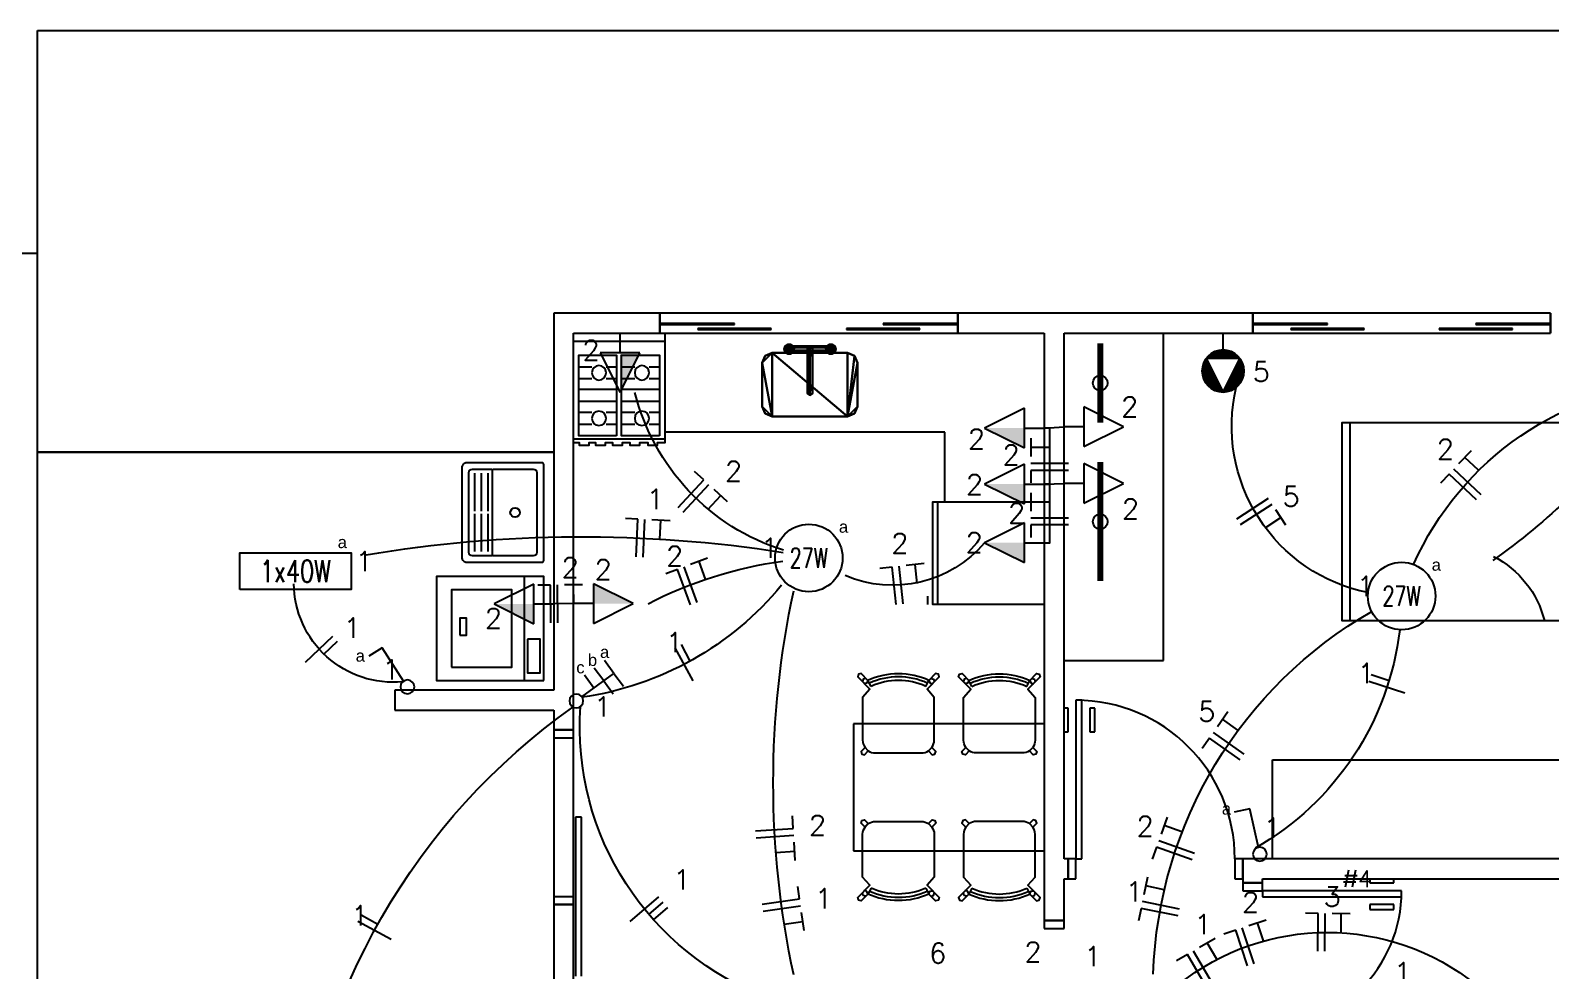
# Model space of a CAD drawing. Header units: metres. Extents: x 49 to 320, y -91 to 27.
# Drawn here: x 152.07 to 159.73, y -63.47 to -58.73 of the extents above; entities that cross this region are included whole.
import ezdxf
from ezdxf.enums import TextEntityAlignment as Align

# ---------------------------------------------------------------- set-up
doc = ezdxf.new("R2010")
doc.units = ezdxf.units.M
doc.header["$LTSCALE"] = 0.2
for name, color, linetype in [('ARQ-___-___-VST', 9, 'Continuous'), ('ARQ-EQP', 24, 'Continuous'), ('ARQ-EQP-___-INT', 7, 'Continuous'), ('ARQ-MOB-___-INT', 7, 'Continuous'), ('BITOLA', 7, 'Continuous'), ('CIRCUITO', 7, 'Continuous'), ('CIRCUITO_FIACAO', 10, 'Continuous'), ('INTERRUPTORES', 6, 'Continuous'), ('LUMINARIAS', 1, 'Continuous'), ('SOMENTE_FIACAO', 3, 'Continuous'), ('SOMENTE_TUBULACAO', 5, 'Continuous'), ('TEXTO_INTERRUPTOR', 7, 'Continuous'), ('TOMADAS', 3, 'Continuous')]:
    doc.layers.add(name, color=color, linetype=linetype)
doc.styles.add('ROMANS', font='romans', dxfattribs={"height": 6})
doc.styles.get("Standard").update_dxf_attribs({"font": 'arial.ttf'})

# ---------------------------------------------------------------- blocks, each defined once
blk = doc.blocks.new('EQLAV1_2')
at = {"color": 0}
blk.add_lwpolyline([(30.75, -10), (-30.75, -10), (-30.75, -73.5), (30.75, -73.5)], close=True, dxfattribs=at)
at = {"layer": 'ARQ-EQP-___-INT'}
blk.add_line((30.75, -21.33), (-30.75, -21.33), dxfattribs=at)
for points in [[(6.39, -19.59), (26.39, -19.59), (26.39, -12.1), (6.39, -12.1)], [(22.95, -64.65), (22.95, -28.84), (-22.96, -28.84), (-22.96, -64.65)], [(3.97, -59.71), (3.97, -55.71), (-6.03, -55.71), (-6.03, -59.71)]]:
    blk.add_lwpolyline(points, close=True, dxfattribs=at)
blk = doc.blocks.new('SAT13S_2')
at = {"layer": 'ARQ-EQP', "color": 0, "linetype": 'ByBlock'}
blk.add_lwpolyline([(-26.5, -48.5), (26.5, -48.5, 0.414214), (29.5, -45.5), (29.5, -1, 0.414214), (28.5, 0), (-28.5, 0, 0.414214), (-29.5, -1), (-29.5, -45.5, 0.414214)], format="xyb", close=True, dxfattribs=at)
at = {"layer": 'ARQ-EQP-___-INT'}
for points in [[(25.5, -27.69), (25.5, -6, 0.414214), (23.5, -4), (-23.5, -4, 0.414214), (-25.5, -6), (-25.5, -27.69)], [(-25.5, -27.84), (-25.5, -29.65, 0.414214), (-24.5, -30.65), (-23.25, -30.65), (23.1, -30.65), (24.5, -30.65, 0.414214), (25.5, -29.65), (25.5, -27.84)], [(-25.5, -30.5), (-25.5, -42.5, 0.414214), (-23.5, -44.5)], [(-23.5, -44.5), (23.5, -44.5, 0.414214), (25.5, -42.5), (25.5, -30.5, 0.414214)], [(-23.25, -33.03), (-0.9, -33.03, 0.414214)], [(0.75, -33.03), (23.1, -33.03, 0.414214)], [(-23.25, -37.03), (-0.9, -37.03, 0.414214)], [(-23.25, -41.03), (-0.9, -41.03, 0.414214)], [(0.75, -37.03), (23.1, -37.03, 0.414214)], [(0.75, -41.03), (23.1, -41.03, 0.414214)]]:
    blk.add_lwpolyline(points, format="xyb", dxfattribs=at)
blk.add_circle((0, -17), 2.8, dxfattribs=at)
blk = doc.blocks.new('MCCUB1_3')
at = {"color": 254}
mesh = blk.add_polyface(dxfattribs=at)
corners = [(-1.37, -30.51, 100.3), (-1.37, -30.51, 95.49), (-0.07, -31.26, 95.49), (-0.07, -31.26, 100.61), (-1.37, -29.01, 99.68), (-1.37, -29.01, 95.49), (-0.07, -28.26, 99.37), (-0.07, -28.26, 95.49), (1.23, -29.01, 99.68), (1.23, -29.01, 95.49), (1.23, -30.51, 100.3), (1.23, -30.51, 95.49), (-1.37, -27.24, 103.57), (-0.07, -27.55, 104.32), (-1.37, -26.62, 102.07), (-0.07, -26.31, 101.32), (1.23, -26.62, 102.07), (1.23, -27.24, 103.57), (-1.37, -10.62, 103.57), (-0.07, -10.31, 104.32), (-1.37, -11.24, 102.07), (-0.07, -11.55, 101.32), (1.23, -11.24, 102.07), (1.23, -10.62, 103.57), (-1.37, -7.57, 100.52), (-0.07, -7.04, 101.05), (-1.37, -8.63, 99.46), (-0.07, -9.16, 98.93), (1.23, -8.63, 99.46), (1.23, -7.57, 100.52), (-12.07, -6.6, 99.98), (-12.07, -7.35, 101.29), (11.93, -7.35, 101.29), (11.93, -6.6, 99.98), (-12.07, -7.36, 98.69), (11.93, -7.36, 98.69), (-12.07, -8.86, 98.7), (11.93, -8.86, 98.7), (-12.07, -9.6, 100), (11.93, -9.6, 100), (-12.07, -8.85, 101.29), (11.93, -8.85, 101.29), (12.46, -6.63, 106.88), (11.21, -5.72, 106.88), (9.67, -5.72, 106.88), (8.42, -6.62, 106.88), (7.93, -8.09, 106.88), (8.4, -9.56, 106.88), (9.64, -10.47, 106.88), (12.44, -9.59, 106.88), (11.19, -10.48, 106.88), (12.93, -8.12, 106.88), (12.46, -6.63, 101.88), (11.21, -5.72, 101.88), (9.67, -5.72, 101.88), (8.42, -6.62, 101.88), (7.93, -8.09, 101.88), (8.4, -9.56, 101.88), (9.64, -10.47, 101.88), (11.19, -10.48, 101.88), (12.44, -9.59, 101.88), (12.93, -8.12, 101.88), (-8.07, -8.12, 101.88), (-8.54, -6.63, 101.88), (-8.54, -6.63, 106.88), (-8.07, -8.12, 106.88), (-8.56, -9.59, 101.88), (-8.56, -9.59, 106.88), (-9.81, -10.48, 101.88), (-9.81, -10.48, 106.88), (-11.36, -10.47, 101.88), (-11.36, -10.47, 106.88), (-12.6, -9.56, 101.88), (-12.6, -9.56, 106.88), (-13.07, -8.09, 101.88), (-13.07, -8.09, 106.88), (-12.58, -6.62, 101.88), (-12.58, -6.62, 106.88), (-11.33, -5.72, 101.88), (-11.33, -5.72, 106.88), (-9.79, -5.72, 101.88), (-9.79, -5.72, 106.88)]
mesh.append_faces([[corners[k] for k in face] for face in [(30, 31, 32, 33), (34, 30, 33, 35), (36, 34, 35, 37), (38, 36, 37, 39), (40, 38, 39, 41), (31, 40, 41, 32), (52, 53, 43, 42), (53, 54, 44, 43), (54, 55, 45, 44), (55, 56, 46, 45), (56, 57, 47, 46), (57, 58, 48, 47), (58, 59, 50, 48), (59, 60, 49, 50), (60, 61, 51, 49), (61, 52, 42, 51), (62, 63, 64, 65), (66, 62, 65, 67), (68, 66, 67, 69), (70, 68, 69, 71), (72, 70, 71, 73), (74, 72, 73, 75), (76, 74, 75, 77), (78, 76, 77, 79), (80, 78, 79, 81), (63, 80, 81, 64)]], dxfattribs={"color": 254})
mesh.append_faces([[corners[k] for k in face] for face in [(32, 37, 35, 33), (49, 48, 50), (42, 49, 51), (64, 67, 65), (67, 71, 69)]], dxfattribs={"vtx0": -1, "color": 254})
mesh.append_faces([[corners[k] for k in face] for face in [(32, 39, 37), (42, 44, 45), (42, 45, 46), (42, 46, 47), (42, 47, 48), (64, 73, 71), (64, 75, 73), (64, 77, 75), (64, 79, 77)]], dxfattribs={"vtx0": -1, "vtx2": -1, "color": 254})
mesh.append_faces([[corners[k] for k in face] for face in [(24, 18, 19, 25), (26, 20, 18, 24), (27, 21, 20, 26), (28, 22, 21, 27), (29, 23, 22, 28), (25, 19, 23, 29)]], dxfattribs={"vtx1": -1, "color": 254})
mesh.append_faces([[corners[k] for k in face] for face in [(36, 38, 31)]], dxfattribs={"vtx1": -1, "vtx2": -1, "color": 254})
mesh.append_faces([[corners[k] for k in face] for face in [(12, 0, 3, 13), (14, 4, 0, 12), (15, 6, 4, 14), (16, 8, 6, 15), (17, 10, 8, 16), (13, 3, 10, 17), (18, 12, 13, 19), (20, 14, 12, 18), (21, 15, 14, 20), (22, 16, 15, 21), (23, 17, 16, 22), (19, 13, 17, 23)]], dxfattribs={"vtx1": -1, "vtx3": -1, "color": 254})
mesh.append_faces([[corners[k] for k in face] for face in [(32, 41, 39), (30, 34, 36, 31), (38, 40, 31), (42, 43, 44), (64, 81, 79)]], dxfattribs={"vtx2": -1, "color": 254})
mesh.append_faces([[corners[k] for k in face] for face in [(0, 1, 2, 3), (4, 5, 1, 0), (6, 7, 5, 4), (8, 9, 7, 6), (10, 11, 9, 8), (3, 2, 11, 10)]], dxfattribs={"vtx3": -1, "color": 254})
mesh = blk.add_polyface(dxfattribs=at)
corners = [(-24, -37, 70), (-22.54, -40.54, 70), (-19, -42, 70), (-24, -15, 70), (-22.54, -11.46, 70), (-19, -10, 70), (19, -10, 70), (19, -42, 70), (24, -15, 70), (24, -37, 70), (22.54, -40.54, 70), (22.54, -11.46, 70), (-24, -37, 85), (-22.54, -40.54, 85), (-19, -42, 85), (19, -42, 85), (22.54, -40.54, 85), (24, -37, 85), (24, -15, 85), (22.54, -11.46, 85), (19, -10, 85), (-19, -10, 85), (-22.54, -11.46, 85), (-24, -15, 85)]
mesh.append_faces([[corners[k] for k in face] for face in [(9, 7, 10), (6, 8, 11)]], dxfattribs={"vtx0": -1, "color": 254})
mesh.append_faces([[corners[k] for k in face] for face in [(0, 2, 3), (3, 2, 4), (4, 2, 5), (5, 2, 6), (8, 7, 9)]], dxfattribs={"vtx0": -1, "vtx1": -1, "color": 254})
mesh.append_faces([[corners[k] for k in face] for face in [(6, 7, 8)]], dxfattribs={"vtx0": -1, "vtx1": -1, "vtx2": -1, "color": 254})
mesh.append_faces([[corners[k] for k in face] for face in [(6, 2, 7)]], dxfattribs={"vtx0": -1, "vtx2": -1, "color": 254})
mesh.append_faces([[corners[k] for k in face] for face in [(12, 13, 0), (13, 14, 1), (14, 15, 2), (15, 16, 7), (16, 17, 10), (17, 18, 9), (18, 19, 8), (19, 20, 11), (20, 21, 6), (21, 22, 5), (22, 23, 4), (23, 12, 3)]], dxfattribs={"vtx1": -1, "color": 254})
mesh.append_faces([[corners[k] for k in face] for face in [(0, 1, 2), (13, 1, 0), (14, 2, 1), (15, 7, 2), (16, 10, 7), (17, 9, 10), (18, 8, 9), (19, 11, 8), (20, 6, 11), (21, 5, 6), (22, 4, 5), (23, 3, 4), (12, 0, 3)]], dxfattribs={"vtx2": -1, "color": 254})
blk = doc.blocks.new('EQF4B__2')
at = {"color": 0}
blk.add_lwpolyline([(25.5, -5), (-25.5, -5), (-25.5, -66.5), (-21.38, -66.5), (-21.38, -67.88), (-16.2, -67.88), (-16.2, -66.5), (-11.34, -66.5), (-11.34, -67.88), (-6.17, -67.88), (-6.17, -66.5), (-1.71, -66.5), (-1.71, -67.88), (3.46, -67.88), (3.46, -66.5), (7.78, -66.5), (7.78, -67.88), (12.95, -67.88), (12.95, -66.5), (17, -66.5), (17, -67.88), (22.17, -67.88), (22.17, -66.5), (25.5, -66.5)], close=True, dxfattribs=at)
at = {"layer": 'ARQ-EQP-___-INT'}
for p, q in [((-25.3, -9.71), (25.3, -9.71)), ((-22.6, -24.06), (-16.79, -24.06)), ((-8.71, -24.06), (-1.4, -24.06)), ((1.41, -24.06), (7.22, -24.06)), ((15.3, -24.06), (22.61, -24.06)), ((-22.6, -30.61), (-16.79, -30.61)), ((-8.71, -30.61), (-1.4, -30.61)), ((1.41, -30.61), (7.22, -30.61)), ((15.3, -30.61), (22.61, -30.61)), ((-22.6, -36.68), (-1.4, -36.68)), ((1.41, -36.68), (22.61, -36.68)), ((-22.6, -43.28), (-1.4, -43.28)), ((-22.6, -49.56), (-16.79, -49.56)), ((-8.71, -49.56), (-1.4, -49.56)), ((1.41, -43.28), (22.61, -43.28)), ((1.41, -49.56), (7.22, -49.56)), ((15.3, -49.56), (22.61, -49.56)), ((-22.6, -56.11), (-16.79, -56.11)), ((-8.71, -56.11), (-1.4, -56.11)), ((1.41, -56.11), (7.22, -56.11)), ((15.3, -56.11), (22.61, -56.11)), ((-25.3, -64.38), (25.3, -64.38))]:
    blk.add_line(p, q, dxfattribs=at)
for points in [[(-22.6, -62.6), (-1.4, -62.6), (-1.4, -17.4), (-22.6, -17.4)], [(1.41, -62.6), (22.61, -62.6), (22.61, -17.4), (1.41, -17.4)]]:
    blk.add_lwpolyline(points, close=True, dxfattribs=at)
for centre in [(-12.75, -27.25), (11.26, -27.25), (-12.75, -52.75), (11.26, -52.75)]:
    blk.add_circle(centre, 4.04, dxfattribs=at)
blk = doc.blocks.new('EQREFR22')
at = {"color": 0}
blk.add_lwpolyline([(30.5, -10), (-30.5, -10), (-30.5, -76), (30.5, -76)], close=True, dxfattribs=at)
at = {"layer": 'ARQ-EQP-___-INT'}
for p, q in [((-30.5, -73), (30.5, -73)), ((-30.5, -79), (-25.5, -79))]:
    blk.add_line(p, q, dxfattribs=at)
blk = doc.blocks.new('MBCAD4_2')
at = {"color": 0}
blk.add_lwpolyline([(0.02, 49.68, 0.106639), (-19.24, 45.52), (-23.45, 49.88), (-25.13, 49.43), (-25.63, 47.77), (-18.01, 39.93), (-22.5, 34.87), (-22.5, 7.87, 0.159591), (-21.02, 3.34), (-23.5, 0.83), (-22.98, -0.82), (-21.31, -1.27), (-18.97, 1.19, 0.162734), (-14.5, -0.13), (0, -0.13), (14.5, -0.13, 0.162734), (18.97, 1.19), (21.31, -1.27), (22.98, -0.82), (23.5, 0.83), (21.02, 3.34, 0.159591), (22.5, 7.87), (22.5, 34.87), (18.01, 39.93), (25.63, 47.77), (25.13, 49.43), (23.45, 49.88), (19.24, 45.52, 0.106639), (-0.02, 49.68)], format="xyb", dxfattribs=at)
at = {"layer": 'ARQ-MOB-___-INT'}
for p, q in [((-17.22, 41.8), (-19.24, 45.52)), ((17.25, 41.79), (19.24, 45.52)), ((-18.97, 1.19), (-21.02, 3.34)), ((18.97, 1.19), (21.02, 3.34))]:
    blk.add_line(p, q, dxfattribs=at)
for points in [[(-20.47, 46.81), (-22.16, 46.38), (-22.64, 44.7)], [(-19.21, 45.27), (-19.99, 43.71), (-21.73, 43.57)], [(19.21, 45.27), (19.99, 43.71), (21.73, 43.57)], [(20.47, 46.81), (22.16, 46.38), (22.64, 44.7)]]:
    blk.add_lwpolyline(points, dxfattribs=at)
for radius in [43.95, 41.7]:
    blk.add_arc((0, 3.82), radius, 65.57124, 114.39729, dxfattribs=at)
blk = doc.blocks.new('MDCSOL_2')
at = {"color": 0}
blk.add_lwpolyline([(100, 0), (0, 0), (0, -200), (100, -200)], close=True, dxfattribs=at)
at = {"layer": 'ARQ-MOB-___-INT'}
for p, q in [((0, -4), (100, -4)), ((0, -196), (100, -196))]:
    blk.add_line(p, q, dxfattribs=at)
for centre, radius, start, end in [((52.86, -178.03), 168.83, 80.35079, 101.47507), ((96.47, -31.45), 76.8, 164.48595, 195.51405), ((5.99, -31.87), 76.8, 344.48595, 15.51405), ((-91.71, 334.65), 430.43, 282.25998, 296.44404), ((47.8, 115.62), 168.83, 260.21125, 281.33553), ((323.63, -332.25), 359.55, 128.46696, 144.62757), ((-11.98, -146.66), 50.03, 27.33297, 76.02563)]:
    blk.add_arc(centre, radius, start, end, dxfattribs=at)
blk = doc.blocks.new('*U331', base_point=(2524.24, 529.66))
at = {"linetype": 'Continuous'}
blk.add_circle((2524.24, 529.66), 17, dxfattribs=at)
at = {"linetype": 'Continuous', "style": 'ROMANS', "width": 0.7}
blk.add_text('27W', height=10, dxfattribs=at).set_placement((2524.2, 529.66), align=Align.MIDDLE)
blk = doc.blocks.new('*U338', base_point=(2822.74, 510.49))
at = {"linetype": 'Continuous'}
blk.add_circle((2822.74, 510.49), 17, dxfattribs=at)
at = {"linetype": 'Continuous', "style": 'ROMANS', "width": 0.7}
blk.add_text('27W', height=10, dxfattribs=at).set_placement((2822.7, 510.49), align=Align.MIDDLE)
blk = doc.blocks.new('*U387', base_point=(2265.74, 522.99))
blk.add_lwpolyline([(2237.74, 513.74), (2237.74, 532.24), (2293.74, 532.24), (2293.74, 513.74)], close=True)
at = {"style": 'ROMANS', "width": 0.75}
blk.add_text('1x40W', height=11, dxfattribs=at).set_placement((2265.74, 522.99), align=Align.MIDDLE)
blk = doc.blocks.new('*U403', base_point=(1514.21, 377.99))
at = {"color": 2}
for p, q in [((1517.52, 383.81), (1521.84, 403.33)), ((1521.84, 403.33), (1529.65, 401.6))]:
    blk.add_line(p, q, dxfattribs=at)
blk.add_circle((1516.76, 380.39), 3.5, dxfattribs=at)
blk = doc.blocks.new('*U406', base_point=(1931.35, 462.99))
at = {"color": 2}
for p, q in [((1936.31, 467.62), (1947.13, 484.44)), ((1947.13, 484.44), (1953.85, 480.12))]:
    blk.add_line(p, q, dxfattribs=at)
blk.add_circle((1934.41, 464.68), 3.5, dxfattribs=at)
blk = doc.blocks.new('*U409', base_point=(1850.74, 454.41))
for p, q in [((1830.37, 471.51), (1835.1, 477.96)), ((1830.37, 471.51), (1825.64, 465.05)), ((1846.5, 459.68), (1830.37, 471.51)), ((1835.55, 467.71), (1830.82, 461.25)), ((1835.55, 467.71), (1840.28, 474.16)), ((1840.49, 464.09), (1845.22, 470.54))]:
    blk.add_line(p, q)
blk.add_circle((1849.32, 457.61), 3.5)
blk = doc.blocks.new('*X411')
at = {"color": 0}
for p, q in [((333.04, 761.73), (337.42, 766.1)), ((333.63, 763.2), (337.42, 766.99)), ((335.06, 765.51), (337.24, 767.69)), ((337.98, 767.55), (339.55, 769.11)), ((338.57, 767.25), (341.02, 769.7)), ((339.16, 766.96), (342.24, 770.04)), ((339.75, 766.66), (343.31, 770.22)), ((340.34, 766.37), (344.28, 770.31)), ((340.93, 766.07), (345.18, 770.33)), ((341.52, 765.78), (346.02, 770.28)), ((342.1, 765.49), (346.8, 770.18)), ((342.69, 765.19), (347.55, 770.05)), ((343.28, 764.9), (348.26, 769.87)), ((343.87, 764.6), (348.94, 769.66)), ((344.46, 764.31), (349.58, 769.43)), ((345.05, 764.01), (350.2, 769.16)), ((345.64, 763.72), (350.79, 768.86)), ((346.23, 763.42), (351.35, 768.55)), ((346.82, 763.13), (351.89, 768.2)), ((347.41, 762.83), (352.41, 767.84)), ((348, 762.54), (352.9, 767.45)), ((348.59, 762.24), (353.38, 767.03)), ((349.18, 761.95), (353.83, 766.6)), ((349.77, 761.65), (354.25, 766.14)), ((350.35, 761.36), (354.66, 765.66)), ((332.42, 757.57), (337.42, 762.57)), ((332.44, 758.47), (337.42, 763.45)), ((332.47, 756.73), (337.42, 761.68)), ((332.52, 759.44), (337.42, 764.34)), ((332.56, 755.94), (337.42, 760.8)), ((332.7, 755.2), (337.42, 759.92)), ((332.71, 760.51), (337.42, 765.22)), ((332.87, 754.49), (337.42, 759.03)), ((333.08, 753.81), (337.42, 758.15)), ((333.32, 753.17), (337.42, 757.26)), ((344.07, 745.36), (355.67, 756.95)), ((344.93, 745.33), (357.42, 757.82)), ((345.85, 745.36), (357.38, 756.9)), ((350.94, 761.07), (355.04, 765.16)), ((351.53, 760.77), (355.4, 764.64)), ((352.12, 760.48), (355.74, 764.09)), ((352.71, 760.18), (356.05, 763.52)), ((353.3, 759.89), (356.33, 762.92)), ((353.89, 759.59), (356.59, 762.3)), ((354.48, 759.3), (356.82, 761.64)), ((355.07, 759), (357.02, 760.96)), ((355.66, 758.71), (357.19, 760.24)), ((356.25, 758.41), (357.31, 759.48)), ((356.84, 758.12), (357.39, 758.67)), ((333.59, 752.55), (337.42, 756.38)), ((333.88, 751.96), (337.42, 755.5)), ((334.2, 751.39), (337.42, 754.61)), ((334.55, 750.85), (337.42, 753.73)), ((334.91, 750.34), (337.42, 752.84)), ((335.3, 749.84), (337.42, 751.96)), ((335.71, 749.37), (337.42, 751.08)), ((336.15, 748.92), (337.42, 750.19)), ((336.6, 748.49), (337.42, 749.31)), ((337.08, 748.09), (337.42, 748.43)), ((337.58, 747.71), (337.99, 748.11)), ((338.11, 747.35), (339.76, 749)), ((338.66, 747.01), (341.53, 749.88)), ((339.23, 746.7), (343.3, 750.77)), ((339.83, 746.41), (345.06, 751.65)), ((340.45, 746.15), (346.83, 752.53)), ((341.11, 745.92), (348.6, 753.42)), ((341.79, 745.73), (350.37, 754.3)), ((342.51, 745.56), (352.13, 755.19)), ((343.27, 745.44), (353.9, 756.07)), ((346.85, 745.48), (357.27, 755.9)), ((347.95, 745.7), (357.05, 754.79)), ((349.23, 746.1), (356.65, 753.52)), ((350.84, 746.82), (355.93, 751.91))]:
    blk.add_line(p, q, dxfattribs=at)
blk = doc.blocks.new('*U413', base_point=(1531.18, 642.99))
for p, q in [((1531.18, 634.49), (1531.18, 642.99)), ((1531.18, 613.24), (1522.68, 630.24)), ((1522.68, 630.24), (1539.68, 630.24)), ((1539.68, 630.24), (1531.18, 613.24))]:
    blk.add_line(p, q)
blk.add_circle((1531.18, 623.87), 10.62)
at = {"xscale": 0.85, "yscale": 0.85, "zscale": 0.85, "rotation": 270}
blk.add_blockref('*X411', (887.02, 917.05), dxfattribs=at)
blk = doc.blocks.new('*U423', base_point=(1611.24, 595.75))
for p, q in [((1581.24, 595.75), (1601.24, 605.75)), ((1601.24, 605.75), (1601.24, 585.75)), ((1601.24, 585.75), (1581.24, 595.75)), ((1601.24, 595.75), (1611.24, 595.75))]:
    blk.add_line(p, q)
blk = doc.blocks.new('*U424', base_point=(1611.24, 567.26))
for p, q in [((1581.24, 567.26), (1601.24, 577.26)), ((1601.24, 577.26), (1601.24, 557.26)), ((1601.24, 557.26), (1581.24, 567.26)), ((1601.24, 567.26), (1611.24, 567.26))]:
    blk.add_line(p, q)
blk = doc.blocks.new('*U428', base_point=(1621.24, 513.53))
for p, q in [((1631.24, 503.53), (1631.24, 523.53)), ((1631.24, 523.53), (1651.24, 513.53)), ((1631.24, 513.53), (1621.24, 513.53)), ((1651.24, 513.53), (1631.24, 503.53))]:
    blk.add_line(p, q)
blk.add_trace([(1631.24, 513.53), (1631.24, 503.53), (1651.24, 513.53)])
blk = doc.blocks.new('*U429', base_point=(1621.24, 566.88))
for p, q in [((1631.24, 556.88), (1631.24, 576.88)), ((1631.24, 576.88), (1651.24, 566.88)), ((1631.24, 566.88), (1621.24, 566.88)), ((1651.24, 566.88), (1631.24, 556.88))]:
    blk.add_line(p, q)
blk.add_trace([(1631.24, 566.88), (1631.24, 556.88), (1651.24, 566.88)])
blk = doc.blocks.new('*U430', base_point=(1827.3, 642.99))
for p, q in [((1827.3, 632.99), (1827.3, 642.99)), ((1827.3, 612.99), (1817.3, 632.99)), ((1817.3, 632.99), (1837.3, 632.99)), ((1837.3, 632.99), (1827.3, 612.99))]:
    blk.add_line(p, q)
blk.add_trace([(1827.3, 632.99), (1817.3, 632.99), (1827.3, 612.99)])
blk = doc.blocks.new('*U431', base_point=(1860.74, 506.52))
for p, q in [((1870.74, 496.52), (1870.74, 516.52)), ((1870.74, 516.52), (1890.74, 506.52)), ((1870.74, 506.52), (1860.74, 506.52)), ((1890.74, 506.52), (1870.74, 496.52))]:
    blk.add_line(p, q)
blk.add_trace([(1870.74, 506.52), (1870.74, 496.52), (1890.74, 506.52)])
blk = doc.blocks.new('*U432', base_point=(1621.24, 595.14))
for p, q in [((1631.24, 585.14), (1631.24, 605.14)), ((1631.24, 605.14), (1651.24, 595.14)), ((1631.24, 595.14), (1621.24, 595.14)), ((1651.24, 595.14), (1631.24, 585.14))]:
    blk.add_line(p, q)
blk.add_trace([(1631.24, 595.14), (1631.24, 585.14), (1651.24, 595.14)])
blk = doc.blocks.new('*U433', base_point=(1850.74, 506.63))
for p, q in [((1820.74, 506.63), (1840.74, 516.63)), ((1840.74, 516.63), (1840.74, 496.63)), ((1840.74, 496.63), (1820.74, 506.63)), ((1840.74, 506.63), (1850.74, 506.63))]:
    blk.add_line(p, q)
blk.add_trace([(1840.74, 506.63), (1840.74, 516.63), (1820.74, 506.63)])
blk = doc.blocks.new('*U435', base_point=(1553.79, 314.56))
at = {"linetype": 'ByBlock'}
blk.add_arc((1478.74, 221.27), 119.73, 51.18675, 128.81325, dxfattribs=at)
blk = doc.blocks.new('*U438', base_point=(1566.35, 319.99))
at = {"linetype": 'ByBlock'}
for start, end in [(64.71513, 64.71513), (1.87242, 60.25791)]:
    blk.add_arc((1347.88, 312.85), 218.58, start, end, dxfattribs=at)
blk = doc.blocks.new('*U439', base_point=(1555.21, 290.06))
at = {"linetype": 'ByBlock'}
for start, end in [(201.09787, 201.09787), (141.96764, 196.2101)]:
    blk.add_arc((1712.22, 167.25), 199.34, start, end, dxfattribs=at)
blk = doc.blocks.new('*U450', base_point=(1442.23, 493.52))
at = {"linetype": 'ByBlock'}
blk.add_arc((1587.59, 510.49), 146.34, 186.65952, 240.26721, dxfattribs=at)
blk = doc.blocks.new('*U451', base_point=(1458.16, 512.18))
at = {"linetype": 'ByBlock'}
blk.add_arc((1441.24, 596.07), 85.58, 281.40062, 13.15308, dxfattribs=at)
blk = doc.blocks.new('*U452', base_point=(1435.21, 526.39))
at = {"linetype": 'ByBlock'}
blk.add_arc((1294.12, 463.76), 154.36, 23.936, 87.35691, dxfattribs=at)
blk = doc.blocks.new('*U453', base_point=(1739.87, 319.54))
at = {"linetype": 'ByBlock'}
blk.add_arc((1289.74, 416.33), 460.42, 347.86573, 12.13427, dxfattribs=at)
blk = doc.blocks.new('*U460', base_point=(1752.27, 307.91))
at = {"linetype": 'ByBlock'}
blk.add_arc((1702.12, 444.5), 145.5, 290.16087, 4.05589, dxfattribs=at)
blk = doc.blocks.new('*U466', base_point=(1990.06, 212.24))
at = {"linetype": 'ByBlock'}
blk.add_arc((1658.81, 183.21), 332.52, 5.00833, 54.68694, dxfattribs=at)
blk = doc.blocks.new('*U467', base_point=(1721.47, 520.83))
at = {"linetype": 'ByBlock'}
blk.add_arc((1697.51, 576.58), 60.68, 220.32297, 293.25585, dxfattribs=at)
blk = doc.blocks.new('*U468', base_point=(1752.55, 533.52))
at = {"linetype": 'ByBlock'}
blk.add_arc((1718.97, 640.01), 111.65, 287.50306, 345.99796, dxfattribs=at)
blk = doc.blocks.new('*U469', base_point=(1746.05, 515.96))
at = {"linetype": 'ByBlock'}
blk.add_arc((1868.77, 616.62), 158.72, 219.36103, 261.88717, dxfattribs=at)
blk = doc.blocks.new('*U470', base_point=(1752.91, 528.04))
at = {"linetype": 'ByBlock'}
blk.add_arc((1724.36, 319.35), 210.63, 62.76733, 82.20732, dxfattribs=at)
blk = doc.blocks.new('*U471', base_point=(1752.75, 532.49))
at = {"linetype": 'ByBlock'}
blk.add_arc((1853.88, -116.91), 657.23, 80.46592, 98.85132, dxfattribs=at)
blk = doc.blocks.new('*U472', base_point=(1991.53, 516.66))
at = {"linetype": 'ByBlock'}
for start, end in [(10.21395, 10.21395), (264.56027, 359.56285)]:
    blk.add_arc((1941.52, 517.04), 50.01, start, end, dxfattribs=at)
blk = doc.blocks.new('*U473', base_point=(1850.74, 506.63))
at = {"linetype": 'ByBlock'}
blk.add_lwpolyline([(1850.74, 506.63), (1850.74, 506.63), (1860.74, 506.52), (1860.74, 506.52)], dxfattribs=at)
blk = doc.blocks.new('*U474', base_point=(1621.24, 537.31))
at = {"linetype": 'ByBlock'}
blk.add_lwpolyline([(1621.24, 537.31), (1618.44, 537.31), (1618.44, 566.88), (1621.24, 566.88)], dxfattribs=at)
blk = doc.blocks.new('*U475', base_point=(1621.24, 566.88))
at = {"linetype": 'ByBlock'}
blk.add_lwpolyline([(1621.24, 566.88), (1618.44, 566.88), (1618.44, 595.14), (1621.24, 595.14)], dxfattribs=at)
blk = doc.blocks.new('*U476', base_point=(1621.24, 566.88))
at = {"linetype": 'ByBlock'}
blk.add_lwpolyline([(1621.24, 566.88), (1621.24, 566.88), (1611.24, 567.26), (1611.24, 567.26)], dxfattribs=at)
blk = doc.blocks.new('*U477', base_point=(1621.24, 595.14))
at = {"linetype": 'ByBlock'}
blk.add_lwpolyline([(1621.24, 595.14), (1621.24, 595.14), (1611.24, 595.75), (1611.24, 595.75)], dxfattribs=at)
blk = doc.blocks.new('N')
for p, q in [((0, 9.5), (-6.33, 9.5)), ((0, -9.5), (0, 9.5))]:
    blk.add_line(p, q)
blk = doc.blocks.new('F')
blk.add_line((0, -9.5), (0, 9.5))
blk = doc.blocks.new('T')
at = {"linetype": 'Continuous'}
for p, q in [((4.57, 9.5), (-4.57, 9.5)), ((0, 0), (0, 9.5))]:
    blk.add_line(p, q, dxfattribs=at)
blk = doc.blocks.new('*U509', base_point=(2725.25, 323.63))
at = {"layer": 'SOMENTE_FIACAO', "linetype": 'ByBlock', "rotation": 30.37507652}
for name, p in [('T', (2729.69, 327.49)), ('N', (2719.71, 321.64)), ('F', (2722.73, 323.41))]:
    blk.add_blockref(name, p, dxfattribs=at)
blk = doc.blocks.new('*U510', base_point=(2703.67, 356.49))
at = {"layer": 'SOMENTE_FIACAO', "linetype": 'ByBlock', "rotation": 78.39183063}
for name, p in [('T', (2703.16, 362.5)), ('N', (2700.83, 351.17)), ('F', (2701.53, 354.59))]:
    blk.add_blockref(name, p, dxfattribs=at)
blk = doc.blocks.new('*U515', base_point=(2512.98, 351.1))
at = {"layer": 'SOMENTE_FIACAO', "linetype": 'ByBlock', "rotation": 278.17968302}
for name, p in [('N', (2510.19, 356.55)), ('F', (2510.68, 353.08)), ('T', (2511.83, 345.09))]:
    blk.add_blockref(name, p, dxfattribs=at)
blk = doc.blocks.new('*U517', base_point=(2443.39, 537.37))
at = {"layer": 'SOMENTE_FIACAO', "linetype": 'ByBlock', "rotation": 357.08768205}
for name, p in [('N', (2437.71, 539.77)), ('F', (2441.21, 539.59)), ('T', (2449.27, 539.18))]:
    blk.add_blockref(name, p, dxfattribs=at)
blk = doc.blocks.new('R')
blk.add_line((0, 0), (0, 9.5))
blk = doc.blocks.new('*U518', base_point=(2814.44, 466.62))
at = {"layer": 'SOMENTE_FIACAO', "linetype": 'ByBlock', "rotation": 72.36675413}
for name, p in [('F', (2815.34, 464.49)), ('R', (2816.4, 467.83))]:
    blk.add_blockref(name, p, dxfattribs=at)
blk = doc.blocks.new('*U522', base_point=(2280.31, 483.9))
at = {"layer": 'SOMENTE_FIACAO', "linetype": 'ByBlock', "rotation": 313.73165355}
for name, p in [('F', (2277.61, 483.74)), ('R', (2280.03, 481.21))]:
    blk.add_blockref(name, p, dxfattribs=at)
blk = doc.blocks.new('*U523', base_point=(2463.3, 476.31))
at = {"layer": 'SOMENTE_FIACAO', "linetype": 'ByBlock', "rotation": 28.31073473}
for name, p in [('F', (2461.45, 476.05)), ('R', (2464.53, 477.71))]:
    blk.add_blockref(name, p, dxfattribs=at)
blk = doc.blocks.new('*U524', base_point=(2445.26, 351.4))
at = {"layer": 'SOMENTE_FIACAO', "linetype": 'ByBlock', "rotation": 310.47168382}
for name, p in [('F', (2441.41, 352.72)), ('R', (2443.68, 350.06)), ('R', (2445.95, 347.39))]:
    blk.add_blockref(name, p, dxfattribs=at)
blk = doc.blocks.new('*U529', base_point=(2306.71, 343.3))
at = {"layer": 'SOMENTE_FIACAO', "linetype": 'ByBlock', "rotation": 61.18016064999999}
for name, p in [('F', (2305.5, 341.97)), ('R', (2307.18, 345.04))]:
    blk.add_blockref(name, p, dxfattribs=at)
blk = doc.blocks.new('*U572', base_point=(2747.81, 334.48))
at = {"layer": 'SOMENTE_FIACAO', "linetype": 'ByBlock', "rotation": 18.29727333}
for name, p in [('T', (2753.15, 336.76)), ('N', (2742.16, 333.13)), ('F', (2745.48, 334.23))]:
    blk.add_blockref(name, p, dxfattribs=at)
blk = doc.blocks.new('*U573', base_point=(2710.45, 386.05))
at = {"layer": 'SOMENTE_FIACAO', "linetype": 'ByBlock', "rotation": 70.40643759999999}
for name, p in [('T', (2712.12, 391.6)), ('N', (2708.24, 380.7)), ('F', (2709.41, 384))]:
    blk.add_blockref(name, p, dxfattribs=at)
blk = doc.blocks.new('*U575', base_point=(2857.58, 569.55))
at = {"layer": 'SOMENTE_FIACAO', "linetype": 'ByBlock', "rotation": 46.70467799000001}
for name, p in [('T', (2861.48, 573.83)), ('F', (2855.94, 567.95)), ('N', (2853.54, 565.4))]:
    blk.add_blockref(name, p, dxfattribs=at)
blk = doc.blocks.new('*U591', base_point=(2467.02, 516.5))
at = {"layer": 'SOMENTE_FIACAO', "linetype": 'ByBlock', "rotation": 20.21929583}
for name, p in [('T', (2472.26, 519)), ('N', (2461.4, 515)), ('F', (2464.69, 516.21))]:
    blk.add_blockref(name, p, dxfattribs=at)
blk = doc.blocks.new('*U592', base_point=(2400.04, 506.43))
at = {"layer": 'SOMENTE_FIACAO', "linetype": 'ByBlock', "rotation": 0.6403303000000002}
for name, p in [('N', (2394.25, 506.51)), ('F', (2397.75, 506.54)), ('T', (2405.82, 506.64))]:
    blk.add_blockref(name, p, dxfattribs=at)
blk = doc.blocks.new('*U593', base_point=(2507.46, 387.03))
at = {"layer": 'SOMENTE_FIACAO', "linetype": 'ByBlock', "rotation": 273.64961857}
for name, p in [('N', (2506.89, 392.79)), ('F', (2507.11, 389.3)), ('T', (2507.63, 381.24))]:
    blk.add_blockref(name, p, dxfattribs=at)
blk = doc.blocks.new('*U594', base_point=(2573, 516.13))
at = {"layer": 'SOMENTE_FIACAO', "linetype": 'ByBlock', "rotation": 6.154330830000001}
for name, p in [('N', (2567.23, 515.63)), ('F', (2570.71, 516)), ('T', (2578.74, 516.87))]:
    blk.add_blockref(name, p, dxfattribs=at)
blk = doc.blocks.new('*U595', base_point=(2469.92, 558.92))
at = {"layer": 'SOMENTE_FIACAO', "linetype": 'ByBlock', "rotation": 317.1970994}
for name, p in [('N', (2464.91, 562.02)), ('F', (2467.47, 559.64)), ('T', (2473.4, 554.16))]:
    blk.add_blockref(name, p, dxfattribs=at)
blk = doc.blocks.new('*U596', base_point=(2645.25, 552.07))
at = {"layer": 'SOMENTE_FIACAO', "linetype": 'ByBlock', "rotation": 90}
for name, p in [('T', (2645.55, 557.86)), ('F', (2645.55, 549.78)), ('N', (2645.55, 546.28))]:
    blk.add_blockref(name, p, dxfattribs=at)
blk = doc.blocks.new('*U597', base_point=(2645.44, 579.59))
at = {"layer": 'SOMENTE_FIACAO', "linetype": 'ByBlock', "rotation": 90}
for name, p in [('T', (2645.55, 585.38)), ('F', (2645.55, 577.31)), ('N', (2645.55, 573.81))]:
    blk.add_blockref(name, p, dxfattribs=at)
blk = doc.blocks.new('*U599', base_point=(2786.43, 340.57))
at = {"layer": 'SOMENTE_FIACAO', "linetype": 'ByBlock', "rotation": 359.43138145}
for name, p in [('N', (2780.64, 341.05)), ('F', (2784.14, 341.02)), ('T', (2792.22, 340.94))]:
    blk.add_blockref(name, p, dxfattribs=at)
blk = doc.blocks.new('bitol')
for p, q in [((5.27, 10), (3.33, -0.04)), ((9.37, 10), (7.44, -0.04)), ((2.25, 3.18), (9.54, 3.18)), ((3.08, 6.89), (10.37, 6.89))]:
    blk.add_line(p, q)
at = {"style": 'ROMANS'}
blk.add_attdef('BS', (10.82, -0.01), '', height=10, dxfattribs=at)
blk = doc.blocks.new('*U605', base_point=(2737.86, 437.58))
at = {"layer": 'SOMENTE_FIACAO', "linetype": 'ByBlock', "rotation": 55.01672209}
for name, p in [('T', (2740.33, 442.91)), ('N', (2733.7, 433.43)), ('F', (2735.7, 436.3))]:
    blk.add_blockref(name, p, dxfattribs=at)
blk = doc.blocks.new('*U606', base_point=(2751.96, 550.48))
at = {"layer": 'SOMENTE_FIACAO', "linetype": 'ByBlock', "rotation": 302.78682292}
for name, p in [('F', (2747.66, 554.59)), ('F', (2749.56, 551.65)), ('T', (2753.93, 544.86))]:
    blk.add_blockref(name, p, dxfattribs=at)

msp = doc.modelspace()

# ---------------------------------------------------------------- linework, layer by layer
for p, q in [((152.1054, -59.853), (151.9554, -59.853)), ((152.1054, -68.153), (152.1054, -59.853)), ((154.7054, -60.153), (154.7054, -62.053)), ((155.2404, -60.153), (154.7054, -60.153)), ((155.2404, -60.253), (155.2404, -60.153)), ((155.2414, -60.153), (155.2404, -60.153)), ((155.2404, -60.153), (155.2404, -60.253)), ((156.7394, -60.153), (155.2414, -60.153)), ((155.2414, -60.253), (155.2414, -60.153)), ((156.7404, -60.153), (156.7394, -60.153)), ((156.7394, -60.153), (156.7394, -60.253)), ((156.7404, -60.153), (156.7404, -60.253)), ((158.2254, -60.153), (156.7404, -60.153)), ((156.7404, -60.253), (156.7404, -60.153)), ((158.2254, -60.253), (158.2254, -60.153)), ((158.2264, -60.153), (158.2254, -60.153)), ((158.2254, -60.153), (158.2254, -60.253)), ((159.7244, -60.153), (158.2264, -60.153)), ((158.2264, -60.253), (158.2264, -60.153)), ((159.7254, -60.153), (159.7244, -60.153)), ((159.7244, -60.153), (159.7244, -60.253)), ((159.7254, -60.253), (159.7254, -60.153)), ((155.6167, -60.2055), (155.2474, -60.2055)), ((155.2474, -60.2055), (155.2474, -60.2105)), ((155.2474, -60.2105), (155.6167, -60.2105)), ((155.8013, -60.2305), (155.432, -60.2305)), ((155.432, -60.2305), (155.432, -60.2355)), ((155.432, -60.2355), (155.8013, -60.2355)), ((155.6167, -60.2105), (155.6167, -60.2055)), ((155.8013, -60.2355), (155.8013, -60.2305)), ((156.5488, -60.2305), (156.1795, -60.2305)), ((156.1795, -60.2305), (156.1795, -60.2355)), ((156.1795, -60.2355), (156.5488, -60.2355)), ((156.7334, -60.2055), (156.3642, -60.2055)), ((156.3642, -60.2055), (156.3642, -60.2105)), ((156.3642, -60.2105), (156.7334, -60.2105)), ((156.5488, -60.2355), (156.5488, -60.2305)), ((156.7334, -60.2105), (156.7334, -60.2055)), ((158.6017, -60.2055), (158.2324, -60.2055)), ((158.2324, -60.2055), (158.2324, -60.2105)), ((158.2324, -60.2105), (158.6017, -60.2105)), ((158.7863, -60.2305), (158.417, -60.2305)), ((158.417, -60.2305), (158.417, -60.2355)), ((158.417, -60.2355), (158.7863, -60.2355)), ((158.6017, -60.2105), (158.6017, -60.2055)), ((158.7863, -60.2355), (158.7863, -60.2305)), ((159.5338, -60.2305), (159.1645, -60.2305)), ((159.1645, -60.2305), (159.1645, -60.2355)), ((159.1645, -60.2355), (159.5338, -60.2355)), ((159.7184, -60.2055), (159.3492, -60.2055)), ((159.3492, -60.2055), (159.3492, -60.2105)), ((159.3492, -60.2105), (159.7184, -60.2105)), ((159.5338, -60.2355), (159.5338, -60.2305)), ((159.7184, -60.2105), (159.7184, -60.2055)), ((154.8054, -62.253), (154.8054, -60.253)), ((154.8054, -60.253), (155.2404, -60.253)), ((155.2404, -60.253), (155.2414, -60.253)), ((155.2414, -60.253), (156.7394, -60.253)), ((156.7394, -60.253), (156.7404, -60.253)), ((156.7404, -60.253), (157.1754, -60.253)), ((157.1754, -60.253), (157.1754, -63.213)), ((157.2754, -62.903), (157.2754, -60.253)), ((157.2754, -60.253), (158.2254, -60.253)), ((157.7754, -61.903), (157.7754, -60.253)), ((158.2254, -60.253), (158.2264, -60.253)), ((158.2264, -60.253), (159.7244, -60.253)), ((159.7244, -60.253), (159.7254, -60.253)), ((156.6754, -60.753), (155.2644, -60.753)), ((156.6754, -61.103), (156.6754, -60.753)), ((152.1054, -60.853), (154.7054, -60.853)), ((154.7054, -60.853), (152.1054, -60.853)), ((157.2754, -61.903), (157.7754, -61.903)), ((153.9054, -62.053), (153.9054, -62.153)), ((154.7054, -62.053), (153.9054, -62.053)), ((153.9054, -62.153), (154.7054, -62.153)), ((154.7054, -62.153), (154.7054, -62.253)), ((157.2954, -62.143), (157.2754, -62.143)), ((157.2954, -62.263), (157.2954, -62.143)), ((157.3654, -62.103), (157.3354, -62.103)), ((157.3354, -62.103), (157.3354, -62.903)), ((157.3654, -62.903), (157.3654, -62.103)), ((157.4054, -62.143), (157.4054, -62.263)), ((157.4304, -62.143), (157.4054, -62.143)), ((157.4304, -62.263), (157.4304, -62.143)), ((157.1754, -62.2215), (156.2154, -62.2215)), ((156.2154, -62.2215), (156.2154, -62.8615)), ((154.7054, -62.253), (154.8054, -62.253)), ((154.8054, -62.253), (154.7054, -62.253)), ((154.7054, -62.253), (154.7054, -62.293)), ((154.7054, -62.293), (154.8054, -62.293)), ((154.7054, -62.293), (154.7054, -63.093)), ((154.7054, -62.293), (154.7054, -63.093)), ((154.8054, -62.293), (154.8054, -62.253)), ((154.8054, -63.093), (154.8054, -62.293)), ((157.2754, -62.263), (157.2954, -62.263)), ((157.4054, -62.263), (157.4304, -62.263)), ((158.3254, -62.903), (158.3254, -62.403)), ((158.3254, -62.403), (160.6754, -62.403)), ((154.8454, -62.693), (154.8154, -62.693)), ((154.8154, -62.693), (154.8154, -63.493)), ((154.8454, -63.493), (154.8454, -62.693)), ((156.2154, -62.8615), (157.1754, -62.8615)), ((157.2954, -62.903), (157.2754, -62.903)), ((157.2954, -63.003), (157.2954, -62.903)), ((157.3354, -62.903), (157.2954, -62.903)), ((157.2954, -62.903), (157.2954, -63.003)), ((157.3354, -63.003), (157.3354, -62.903)), ((157.3354, -62.903), (157.3654, -62.903)), ((158.1754, -62.903), (158.1354, -62.903)), ((158.1354, -62.903), (158.1354, -63.003)), ((158.1754, -62.903), (158.1754, -63.003)), ((160.6754, -62.903), (158.1754, -62.903)), ((158.1754, -63.003), (158.1754, -62.903)), ((157.2754, -63.213), (157.2754, -63.003)), ((157.2754, -63.003), (157.2954, -63.003)), ((157.2954, -63.003), (157.3354, -63.003)), ((158.1354, -63.003), (158.1754, -63.003)), ((158.1754, -63.003), (158.1754, -63.023)), ((158.1754, -63.023), (158.2754, -63.023)), ((158.2754, -63.023), (158.1754, -63.023)), ((158.1754, -63.023), (158.1754, -63.063)), ((158.1754, -63.063), (158.2754, -63.063)), ((158.2754, -63.003), (160.6754, -63.003)), ((158.2754, -63.023), (158.2754, -63.003)), ((158.2754, -63.063), (158.2754, -63.023)), ((158.9754, -63.063), (158.2754, -63.063)), ((158.2754, -63.063), (158.2754, -63.093)), ((158.8154, -63.003), (158.8154, -63.023)), ((158.8154, -63.023), (158.9354, -63.023)), ((158.9354, -63.023), (158.9354, -63.003)), ((158.9754, -63.093), (158.9754, -63.063)), ((154.7054, -63.093), (154.7054, -63.133)), ((154.8054, -63.093), (154.7054, -63.093)), ((154.8054, -63.133), (154.7054, -63.133)), ((154.7054, -63.133), (154.7054, -66.073)), ((154.7054, -63.133), (154.8054, -63.133)), ((154.8054, -63.133), (154.8054, -63.093)), ((154.8054, -66.073), (154.8054, -63.133)), ((158.2754, -63.093), (158.9754, -63.093)), ((158.8154, -63.133), (158.8154, -63.158)), ((158.9354, -63.133), (158.8154, -63.133)), ((158.9354, -63.158), (158.9354, -63.133)), ((157.1754, -63.213), (157.2754, -63.213)), ((157.2754, -63.213), (157.1754, -63.213)), ((157.1754, -63.213), (157.1754, -63.253)), ((157.2754, -63.253), (157.2754, -63.213)), ((158.8154, -63.158), (158.9354, -63.158)), ((157.1754, -63.253), (157.2754, -63.253))]:
    msp.add_line(p, q)
at = {"const_width": 0.03}
for points in [[(157.4574, -60.7051), (157.4574, -60.3051)], [(157.4574, -61.203), (157.4574, -60.903), (157.4574, -61.503)]]:
    msp.add_lwpolyline(points, dxfattribs=at)
for centre in [(157.4574, -60.5051), (157.4574, -61.203)]:
    msp.add_circle(centre, 0.0372)
for centre, radius, start, end in [((157.3354, -62.903), 0.8, 0, 90), ((158.2754, -63.063), 0.7, 270, 0)]:
    msp.add_arc(centre, radius, start, end)
at = {"layer": 'ARQ-___-___-VST'}
for p, q in [((152.1054, -58.728), (160.6754, -58.728)), ((152.1054, -59.853), (152.1054, -58.728))]:
    msp.add_line(p, q, dxfattribs=at)

# ---------------------------------------------------------------- block references
for name, p, xscale, yscale, zscale in [('EQF4B__2', (155.0349, -60.208), -0.009000000000000001, 0.009000000000000001, 0.009000000000000001), ('MCCUB1_3', (155.9954, -60.253), -0.01, 0.01, 0.01), ('MBCAD4_2', (156.4413, -62.3675), 0.008, 0.008, 0.008), ('MBCAD4_2', (156.9495, -62.3675), -0.008, 0.008, 0.008)]:
    msp.add_blockref(name, p, dxfattribs=dict(xscale=xscale, yscale=yscale, zscale=zscale))
for name, p, xscale, yscale, zscale, rotation in [('MDCSOL_2', (160.6754, -61.703), -0.01, 0.01, 0.01, 270), ('SAT13S_2', (154.6554, -61.1574), 0.0085, 0.0085, 0.0085, 270), ('EQREFR22', (157.2604, -61.3622), -0.0085, 0.0085, 0.0085, 270), ('EQLAV1_2', (154.7404, -61.7416), 0.0085, 0.0085, 0.0085, 270), ('MBCAD4_2', (156.4413, -62.7154), -0.008, 0.008, 0.008, 180), ('MBCAD4_2', (156.9495, -62.7154), 0.008, 0.008, 0.008, 180)]:
    msp.add_blockref(name, p, dxfattribs=dict(xscale=xscale, yscale=yscale, zscale=zscale, rotation=rotation))
at = {"layer": 'BITOLA', "linetype": 'ByBlock', "xscale": 0.0085, "yscale": 0.0085, "zscale": 0.0085}
msp.add_blockref('bitol', (158.6632, -63.0452), dxfattribs=at).add_auto_attribs({'BS': '4'})
at = {"layer": 'INTERRUPTORES', "xscale": -0.01, "yscale": 0.01, "zscale": 0.01}
for name, p in [('*U406', (153.9994, -62.053)), ('*U409', (154.8054, -62.1388)), ('*U403', (158.2869, -62.903))]:
    msp.add_blockref(name, p, dxfattribs=at)
at = {"layer": 'LUMINARIAS', "xscale": 0.01, "yscale": 0.01, "zscale": 0.01}
for name, p in [('*U331', (155.9904, -61.3863)), ('*U387', (153.4054, -61.453)), ('*U338', (158.9754, -61.578))]:
    msp.add_blockref(name, p, dxfattribs=at)
at = {"layer": 'SOMENTE_FIACAO', "linetype": 'ByBlock', "xscale": 0.01, "yscale": 0.01, "zscale": 0.01}
for name, p in [('*U597', (157.2024, -60.887)), ('*U575', (159.3238, -60.9874)), ('*U595', (155.4472, -61.0937)), ('*U596', (157.2005, -61.1622)), ('*U606', (158.2676, -61.1781)), ('*U517', (155.1819, -61.3091)), ('*U591', (155.4181, -61.5179)), ('*U594', (156.4779, -61.5216)), ('*U592', (154.7483, -61.6186)), ('*U522', (153.5511, -61.8439)), ('*U523', (155.381, -61.9198)), ('*U518', (158.8924, -62.0167)), ('*U605', (158.1266, -62.3071)), ('*U593', (155.8226, -62.8126)), ('*U573', (157.8525, -62.8224)), ('*U510', (157.7847, -63.118)), ('*U515', (155.8778, -63.1719)), ('*U524', (155.2006, -63.1688)), ('*U529', (153.8151, -63.2499)), ('*U572', (158.2261, -63.3381)), ('*U599', (158.6122, -63.2772)), ('*U509', (158.0005, -63.4466))]:
    msp.add_blockref(name, p, dxfattribs=at)
at = {"layer": 'SOMENTE_TUBULACAO', "linetype": 'Continuous', "yscale": 0.01, "zscale": 0.01}
for name, p, xscale in [('*U451', (158.8063, -61.5611), -0.01), ('*U452', (159.0357, -61.419), -0.01), ('*U468', (155.8624, -61.3476), -0.01), ('*U477', (157.1754, -60.7315), -0.01), ('*U475', (157.1754, -61.0141), -0.01), ('*U476', (157.1754, -61.0141), -0.01), ('*U472', (153.3975, -61.5163), -0.01), ('*U474', (157.1754, -61.3098), -0.01), ('*U471', (155.8603, -61.358), -0.01), ('*U467', (156.1732, -61.4746), -0.01), ('*U438', (157.7244, -63.483), -0.01), ('*U438', (163.7765, -63.483), 0.01), ('*U470', (155.8587, -61.4025), -0.01), ('*U469', (155.8523, -61.5233), -0.01), ('*U473', (154.8054, -61.6165), -0.01), ('*U453', (155.9141, -63.4874), -0.01), ('*U450', (158.9655, -61.7477), -0.01), ('*U466', (153.4122, -64.5605), -0.01), ('*U460', (155.7902, -63.6038), -0.01), ('*U439', (157.8358, -63.7823), -0.01), ('*U435', (157.85, -63.5373), -0.01)]:
    msp.add_blockref(name, p, dxfattribs=dict(at, xscale=xscale))
at = {"layer": 'TOMADAS', "xscale": -0.01, "yscale": 0.01, "zscale": 0.01}
for name, p in [('*U430', (155.0398, -60.253)), ('*U413', (158.0761, -60.253)), ('*U423', (157.2754, -60.7254)), ('*U432', (157.1754, -60.7315)), ('*U429', (157.1754, -61.0141)), ('*U424', (157.2754, -61.0103)), ('*U428', (157.1754, -61.3098)), ('*U431', (154.7054, -61.6177)), ('*U433', (154.8054, -61.6165))]:
    msp.add_blockref(name, p, dxfattribs=at)

# ---------------------------------------------------------------- texts
at = {"layer": 'CIRCUITO', "style": 'ROMANS'}
for s, p in [('2', (154.8507, -60.3896)), ('5', (158.226, -60.4976)), ('2', (157.5632, -60.6744)), ('2', (156.7918, -60.837)), ('2', (156.7819, -61.0662)), ('2', (157.5675, -61.1889)), ('1', (155.7497, -61.3863)), ('2', (156.7805, -61.3581)), ('1', (153.7077, -61.453)), ('2', (154.9122, -61.4947)), ('1', (158.7489, -61.578)), ('2', (154.3593, -61.7403)), ('1', (153.843, -61.9992)), ('1', (154.9087, -62.1856)), ('1', (158.2809, -62.7961))]:
    msp.add_text(s, height=0.1, dxfattribs=at).set_placement(p)
at = {"layer": 'CIRCUITO_FIACAO', "linetype": 'ByBlock', "style": 'ROMANS'}
for s, p in [('2', (156.9661, -60.9167)), ('2', (159.153, -60.8883)), ('2', (155.5685, -60.999)), ('1', (155.1745, -61.1396)), ('5', (158.3764, -61.1266)), ('2', (156.994, -61.2105)), ('2', (156.4059, -61.3626)), ('2', (154.7459, -61.4843)), ('2', (155.2717, -61.4267)), ('1', (153.6478, -61.7887)), ('1', (155.2705, -61.8612)), ('1', (158.7537, -62.0167)), ('5', (157.9515, -62.2099)), ('2', (155.9914, -62.7836)), ('2', (157.6412, -62.788)), ('1', (155.3083, -63.0576)), ('1', (156.0218, -63.1521)), ('1', (157.586, -63.118)), ('2', (158.172, -63.1711)), ('3', (158.5831, -63.1426)), ('1', (153.6861, -63.2378)), ('1', (157.932, -63.2823)), ('6', (156.5966, -63.4277)), ('2', (157.076, -63.4216)), ('1', (157.3771, -63.4432)), ('1', (158.9372, -63.5246))]:
    msp.add_text(s, height=0.1, dxfattribs=at).set_placement(p)
at = {"layer": 'TEXTO_INTERRUPTOR'}
for s, p in [('a', (156.165, -61.2294)), ('a', (153.6411, -61.3071)), ('a', (159.15, -61.4211)), ('a', (154.9618, -61.8605)), ('a', (153.7316, -61.8792)), ('c', (154.8402, -61.9381)), ('b', (154.901, -61.8993)), ('a', (158.0932, -62.6496))]:
    msp.add_text(s, height=0.06, dxfattribs=at).set_placement(p, align=Align.MIDDLE)

doc.saveas('drawing.dxf')
